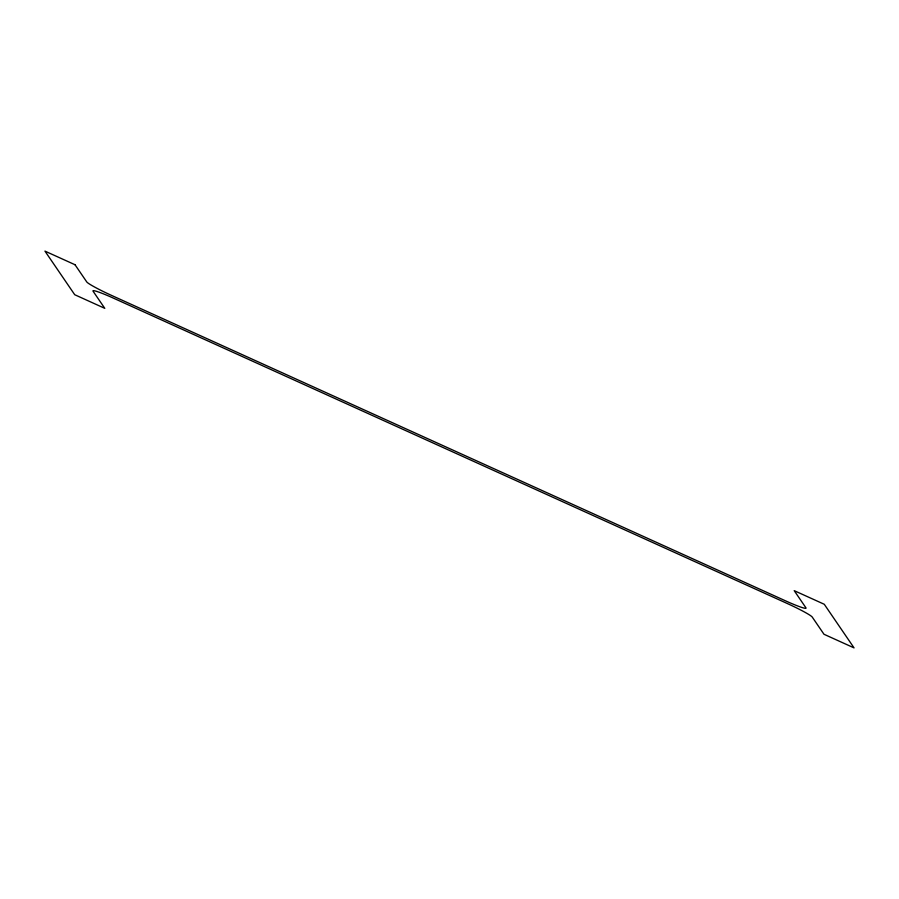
<?xml version="1.0" encoding="UTF-8"?>
<svg xmlns="http://www.w3.org/2000/svg" width="899" height="899" viewBox="0 0 899 899"><rect width="100%" height="100%" fill="white"/><g stroke="black" fill="none" stroke-linecap="round" stroke-linejoin="round"><path stroke-width="1.35" d="M75.01 264.733L44.95 251.113L74.718 294.715L104.79 308.346L93.046 291.152A25.296 2.034 25 0 1 113.656 298.243L787.198 603.476A25.296 2.034 25 0 1 812.246 617.074L823.99 634.267L854.05 647.887L824.282 604.285L794.21 590.654L805.954 607.848A25.296 2.034 25 0 1 785.344 600.757L111.802 295.524A25.296 2.034 25 0 1 86.754 281.926L75.01 264.733"/></g></svg>
